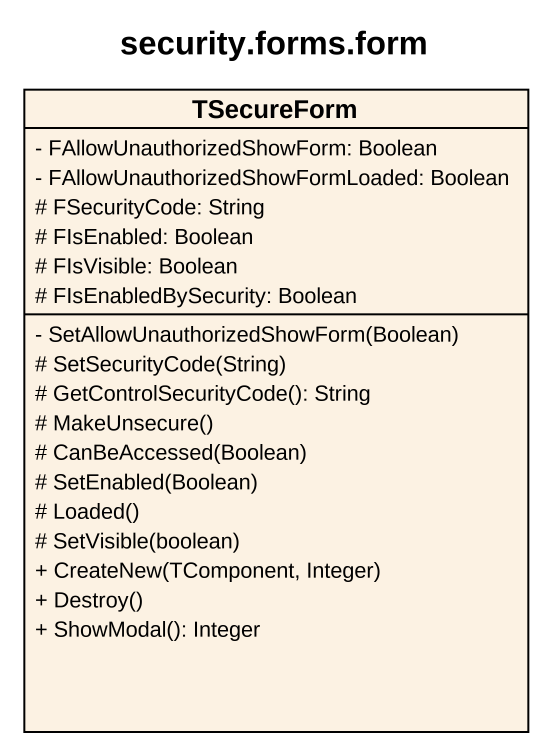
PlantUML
@startuml
title security.forms.form
hide circle
hide empty members
skinparam classAttributeIconSize 0
class TSecureForm {
  - FAllowUnauthorizedShowForm: Boolean
  - FAllowUnauthorizedShowFormLoaded: Boolean
  # FSecurityCode: String
  # FIsEnabled: Boolean
  # FIsVisible: Boolean
  # FIsEnabledBySecurity: Boolean
  - SetAllowUnauthorizedShowForm(Boolean)
  # SetSecurityCode(String)
  # GetControlSecurityCode(): String
  # MakeUnsecure()
  # CanBeAccessed(Boolean)
  # SetEnabled(Boolean)
  # Loaded()
  # SetVisible(boolean)
  + CreateNew(TComponent, Integer)
  + Destroy()
  + ShowModal(): Integer
}
@enduml
